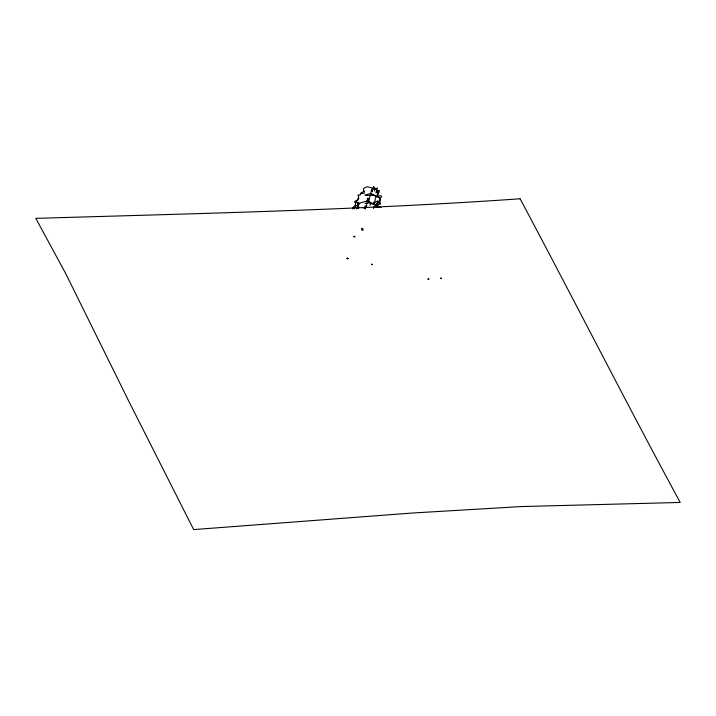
<?xml version="1.0" encoding="UTF-8"?>
<svg xmlns="http://www.w3.org/2000/svg" width="716" height="716" viewBox="0 0 716 716"><rect width="100%" height="100%" fill="white"/><g stroke="black" fill="none" stroke-linecap="round" stroke-linejoin="round"><path stroke-width="1.07" d="M370.181 205.331L370.27 203.219L367.397 200.936L357.615 203.738L358.063 208.49M373.385 208.499L373.77 207.103L377.878 202.109L376.518 201.384L373.716 203.711L373.242 203.38L375.157 200.596L375.363 198.377L377.198 195.558L378.245 192.174L378.057 191.432L375.891 193.016L377.457 187.816L375.757 189.543L375.73 188.335L374.137 188.908M362.976 228.574L361.947 229.908L362.233 228.664M353.946 208.92L356.138 205.617C358.358 204.149 357.436 208.186 356.631 208.974M361.016 193.857L361.168 193.311M364.551 207.577L364.623 208.571M364.059 208.66L364.489 207.3L364.507 207.917M362.439 228.368L362.368 230.078M441.486 278.488L440.779 278.247M377.806 194.68L378.173 192.828M361.947 228.69L361.884 229.469L362.86 230.167M357.033 200.901L357.633 199.075L358.976 198.153M361.643 229.353L363.03 229.818M361.643 192.926L363.871 191.127M354.125 236.736L354.572 236.37M428.15 279.338L428.598 278.971M440.94 278.47L441.414 278.193M375.64 205.904L378.03 204.642L377.932 201.984L380.438 200.122L380.241 198.099L381.521 196.775L381.037 195.62L378.567 196.095L377.708 195.575L377.538 194.501L379.015 192.327L379.283 190.375L376.768 190.966L376.464 189.373L373.886 188.568M347.162 258.682L347.895 258.333M364.793 195.065L370.646 193.401L379.373 197.553L380.286 203.935L377.359 204.767M358.251 207.801L358.94 207.452L358.331 206.217C358.17 204.454 360.488 203.854 358.09 202.351L356.452 202.735L355.673 200.963L357.669 200.382L358.286 199.281L358.6 196.309L357.875 194.913L360.041 195.02L361.159 192.729L362.582 193.571L363.988 193.365L364.444 192.013L363.567 190.143L363.773 188.219L367.004 186.751L372.911 188.129M377.583 207.255L381.091 207.264M365.867 195.504L372.938 195.208L379.373 197.553M357.615 203.738L359.727 203.648M364.999 203.434L368.158 203.299M354.089 236.495L354.894 236.54M371.506 264.383L372.123 264.41M428.114 279.097L428.911 279.133M355.95 201.205L354.339 201.822L355.333 202.682C356.944 206.11 351.529 206.888 352.782 208.857M346.983 258.378L348.03 258.557M376.249 207.273L375.381 206.378M370.27 203.219L373.296 204.311M375.309 205.044L378.334 206.145L367.397 200.936M428.159 278.954L428.839 279.365M354.134 236.352L354.814 236.763M371.55 264.249L372.078 264.571M374.038 188.263L375.247 189.024M441.011 278.139L441.575 278.56M370.646 193.401L372.938 195.208M347.162 258.127L347.904 258.736M377.609 200.766L380.286 203.935M428.365 278.9L428.526 279.446M371.738 264.204L371.881 264.705M354.339 236.298L354.501 236.844M365.545 208.956L364.981 205.698L366.413 207.022L367.532 198.198L368.391 198.305L368.615 201.966L371.577 189.651L371.971 189.131L372.186 191.611L373.743 186.411L373.707 188.764L374.226 187.771L374.692 191.011M347.591 258.199L347.591 258.879M520.093 198.78L517.623 198.959C357.23 210.11 196.47 213.529 35.8 218.371L65.72 273.584L129.417 402.499L193.669 529.589L412.362 513.023L521.167 506.57L680.2 502.453C625.668 401.828 573.972 299.753 520.093 198.78"/></g></svg>
